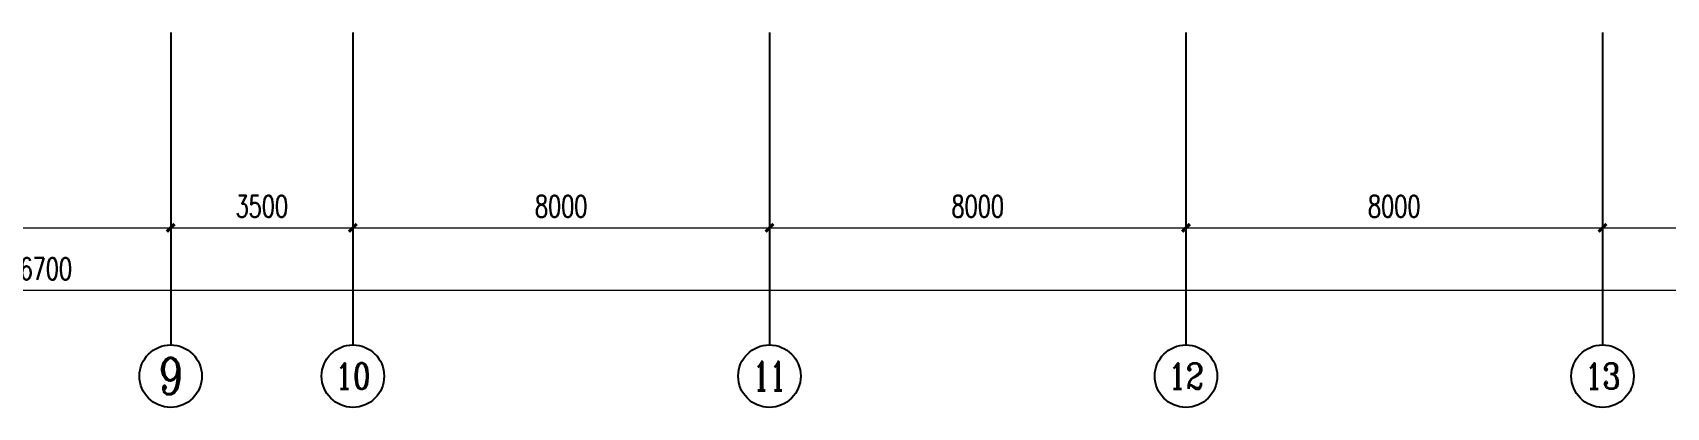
# Model space of a CAD drawing. Extents: x 0 to 302064749, y -59725395 to 1524223.
# Drawn here: x 1557407 to 1588782, y -596803 to -589603 of the extents above; entities that cross this region are included whole.
import ezdxf
from ezdxf.enums import TextEntityAlignment as Align

# ---------------------------------------------------------------- set-up
doc = ezdxf.new("R2010")
doc.units = 0
doc.header["$LTSCALE"] = 1000
doc.linetypes.add('DOTE', pattern=[2.42, 2, -0.2, 0.02, -0.2])
doc.layers.add('AXIS', color=3, linetype='Continuous')
doc.layers.add('AXIS_TEXT', color=7, linetype='Continuous')
doc.layers.add('DOTE', color=1, linetype='DOTE', lineweight=9, plot=False)
doc.layers.get('DOTE').off()
doc.styles.add('_TCH_AXIS', font='COMPLEX', dxfattribs={"bigfont": 'GBCBIG'})
doc.styles.add('A_DIM_T3', font='simplex.shx', dxfattribs={"width": 0.7, "bigfont": 'gbcbig.shx'})
doc.styles.add('COMPLEX', font='COMPLEX')
doc.dimstyles.new('_TCH_ARCH&&150', dxfattribs={"dimtxt": 420, "dimasz": 150, "dimexe": 375, "dimexo": 450, "dimgap": 202.5, "dimtad": 1, "dimdec": 0, "dimzin": 0, "dimdsep": 46, "dimtxsty": 'A_DIM_T3', "dimblk": 'ARCHTICK', "dimcen": 0.09, "dimclrt": 7, "dimazin": 2, "dimtfac": 1, "dimtdec": 0, "dimtix": 1, "dimtmove": 2, "dimatfit": 3, "dimfxl": 150, "dimtolj": 1, "dimtzin": 0, "dimarcsym": 0})

# ---------------------------------------------------------------- blocks, each defined once
blk = doc.blocks.new('_ArchTick')
at = {"color": 0, "linetype": 'ByBlock', "const_width": 0.4}
blk.add_lwpolyline([(-0.5, -0.5), (0.5, 0.5)], dxfattribs=at)
blk = doc.blocks.new('*D139')
at = {"layer": 'AXIS', "color": 0, "lineweight": -2, "transparency": 16777216}
for p, q in [((0, -4050), (0, -8925)), ((106700, -4050), (106700, -8925)), ((0, -8550), (106700, -8550))]:
    blk.add_line(p, q, dxfattribs=at)
at = {"layer": 'Defpoints', "color": 0, "transparency": 16777216}
for p in [(0, -3600), (106700, -3600), (106700, -8550)]:
    blk.add_point(p, dxfattribs=at)
at = {"layer": 'AXIS', "color": 0, "lineweight": -2, "transparency": 16777216, "xscale": 150, "yscale": 150, "zscale": 150, "rotation": 180}
blk.add_blockref('_ArchTick', (0, -8550), dxfattribs=at)
at = {"layer": 'AXIS', "color": 0, "lineweight": -2, "transparency": 16777216, "xscale": 150, "yscale": 150, "zscale": 150}
blk.add_blockref('_ArchTick', (106700, -8550), dxfattribs=at)
at = {"layer": 'AXIS', "color": 7, "transparency": 16777216, "insert": (53350, -8137.5), "char_height": 420, "attachment_point": 5, "style": 'A_DIM_T3'}
blk.add_mtext('\\A1;106700', dxfattribs=at)
blk = doc.blocks.new('*D147')
at = {"layer": 'AXIS', "color": 0, "lineweight": -2, "transparency": 16777216}
for p, q in [((48300, -4050), (48300, -7725)), ((56000, -4050), (56000, -7725)), ((48300, -7350), (56000, -7350))]:
    blk.add_line(p, q, dxfattribs=at)
at = {"layer": 'Defpoints', "color": 0, "transparency": 16777216}
for p in [(48300, -3600), (56000, -3600), (56000, -7350)]:
    blk.add_point(p, dxfattribs=at)
at = {"layer": 'AXIS', "color": 0, "lineweight": -2, "transparency": 16777216, "xscale": 150, "yscale": 150, "zscale": 150, "rotation": 180}
blk.add_blockref('_ArchTick', (48300, -7350), dxfattribs=at)
at = {"layer": 'AXIS', "color": 0, "lineweight": -2, "transparency": 16777216, "xscale": 150, "yscale": 150, "zscale": 150}
blk.add_blockref('_ArchTick', (56000, -7350), dxfattribs=at)
at = {"layer": 'AXIS', "color": 7, "transparency": 16777216, "insert": (52150, -6937.5), "char_height": 420, "attachment_point": 5, "style": 'A_DIM_T3'}
blk.add_mtext('\\A1;7700', dxfattribs=at)
blk = doc.blocks.new('*D148')
at = {"layer": 'AXIS', "color": 0, "lineweight": -2, "transparency": 16777216}
for p, q in [((56000, -4050), (56000, -7725)), ((59500, -4050), (59500, -7725)), ((56000, -7350), (59500, -7350))]:
    blk.add_line(p, q, dxfattribs=at)
at = {"layer": 'Defpoints', "color": 0, "transparency": 16777216}
for p in [(56000, -3600), (59500, -3600), (59500, -7350)]:
    blk.add_point(p, dxfattribs=at)
at = {"layer": 'AXIS', "color": 0, "lineweight": -2, "transparency": 16777216, "xscale": 150, "yscale": 150, "zscale": 150, "rotation": 180}
blk.add_blockref('_ArchTick', (56000, -7350), dxfattribs=at)
at = {"layer": 'AXIS', "color": 0, "lineweight": -2, "transparency": 16777216, "xscale": 150, "yscale": 150, "zscale": 150}
blk.add_blockref('_ArchTick', (59500, -7350), dxfattribs=at)
at = {"layer": 'AXIS', "color": 7, "transparency": 16777216, "insert": (57750, -6937.5), "char_height": 420, "attachment_point": 5, "style": 'A_DIM_T3'}
blk.add_mtext('\\A1;3500', dxfattribs=at)
blk = doc.blocks.new('*D149')
at = {"layer": 'AXIS', "color": 0, "lineweight": -2, "transparency": 16777216}
for p, q in [((59500, -4050), (59500, -7725)), ((67500, -4050), (67500, -7725)), ((59500, -7350), (67500, -7350))]:
    blk.add_line(p, q, dxfattribs=at)
at = {"layer": 'Defpoints', "color": 0, "transparency": 16777216}
for p in [(59500, -3600), (67500, -3600), (67500, -7350)]:
    blk.add_point(p, dxfattribs=at)
at = {"layer": 'AXIS', "color": 0, "lineweight": -2, "transparency": 16777216, "xscale": 150, "yscale": 150, "zscale": 150, "rotation": 180}
blk.add_blockref('_ArchTick', (59500, -7350), dxfattribs=at)
at = {"layer": 'AXIS', "color": 0, "lineweight": -2, "transparency": 16777216, "xscale": 150, "yscale": 150, "zscale": 150}
blk.add_blockref('_ArchTick', (67500, -7350), dxfattribs=at)
at = {"layer": 'AXIS', "color": 7, "transparency": 16777216, "insert": (63500, -6937.5), "char_height": 420, "attachment_point": 5, "style": 'A_DIM_T3'}
blk.add_mtext('\\A1;8000', dxfattribs=at)
blk = doc.blocks.new('*D150')
at = {"layer": 'AXIS', "color": 0, "lineweight": -2, "transparency": 16777216}
for p, q in [((67500, -4050), (67500, -7725)), ((75500, -4050), (75500, -7725)), ((67500, -7350), (75500, -7350))]:
    blk.add_line(p, q, dxfattribs=at)
at = {"layer": 'Defpoints', "color": 0, "transparency": 16777216}
for p in [(67500, -3600), (75500, -3600), (75500, -7350)]:
    blk.add_point(p, dxfattribs=at)
at = {"layer": 'AXIS', "color": 0, "lineweight": -2, "transparency": 16777216, "xscale": 150, "yscale": 150, "zscale": 150, "rotation": 180}
blk.add_blockref('_ArchTick', (67500, -7350), dxfattribs=at)
at = {"layer": 'AXIS', "color": 0, "lineweight": -2, "transparency": 16777216, "xscale": 150, "yscale": 150, "zscale": 150}
blk.add_blockref('_ArchTick', (75500, -7350), dxfattribs=at)
at = {"layer": 'AXIS', "color": 7, "transparency": 16777216, "insert": (71500, -6937.5), "char_height": 420, "attachment_point": 5, "style": 'A_DIM_T3'}
blk.add_mtext('\\A1;8000', dxfattribs=at)
blk = doc.blocks.new('*D151')
at = {"layer": 'AXIS', "color": 0, "lineweight": -2, "transparency": 16777216}
for p, q in [((75500, -4050), (75500, -7725)), ((83500, -4050), (83500, -7725)), ((75500, -7350), (83500, -7350))]:
    blk.add_line(p, q, dxfattribs=at)
at = {"layer": 'Defpoints', "color": 0, "transparency": 16777216}
for p in [(75500, -3600), (83500, -3600), (83500, -7350)]:
    blk.add_point(p, dxfattribs=at)
at = {"layer": 'AXIS', "color": 0, "lineweight": -2, "transparency": 16777216, "xscale": 150, "yscale": 150, "zscale": 150, "rotation": 180}
blk.add_blockref('_ArchTick', (75500, -7350), dxfattribs=at)
at = {"layer": 'AXIS', "color": 0, "lineweight": -2, "transparency": 16777216, "xscale": 150, "yscale": 150, "zscale": 150}
blk.add_blockref('_ArchTick', (83500, -7350), dxfattribs=at)
at = {"layer": 'AXIS', "color": 7, "transparency": 16777216, "insert": (79500, -6937.5), "char_height": 420, "attachment_point": 5, "style": 'A_DIM_T3'}
blk.add_mtext('\\A1;8000', dxfattribs=at)
blk = doc.blocks.new('*D152')
at = {"layer": 'AXIS', "color": 0, "lineweight": -2, "transparency": 16777216}
for p, q in [((83500, -4050), (83500, -7725)), ((91500, -4050), (91500, -7725)), ((83500, -7350), (91500, -7350))]:
    blk.add_line(p, q, dxfattribs=at)
at = {"layer": 'Defpoints', "color": 0, "transparency": 16777216}
for p in [(83500, -3600), (91500, -3600), (91500, -7350)]:
    blk.add_point(p, dxfattribs=at)
at = {"layer": 'AXIS', "color": 0, "lineweight": -2, "transparency": 16777216, "xscale": 150, "yscale": 150, "zscale": 150, "rotation": 180}
blk.add_blockref('_ArchTick', (83500, -7350), dxfattribs=at)
at = {"layer": 'AXIS', "color": 0, "lineweight": -2, "transparency": 16777216, "xscale": 150, "yscale": 150, "zscale": 150}
blk.add_blockref('_ArchTick', (91500, -7350), dxfattribs=at)
at = {"layer": 'AXIS', "color": 7, "transparency": 16777216, "insert": (87500, -6937.5), "char_height": 420, "attachment_point": 5, "style": 'A_DIM_T3'}
blk.add_mtext('\\A1;8000', dxfattribs=at)
blk = doc.blocks.new('*D194')
at = {"layer": 'AXIS', "color": 0, "lineweight": -2, "transparency": 16777216}
for p, q in [((0, -4050), (0, -8925)), ((106700, -4050), (106700, -8925)), ((0, -8550), (106700, -8550))]:
    blk.add_line(p, q, dxfattribs=at)
at = {"layer": 'Defpoints', "color": 0, "transparency": 16777216}
for p in [(0, -3600), (106700, -3600), (106700, -8550)]:
    blk.add_point(p, dxfattribs=at)
at = {"layer": 'AXIS', "color": 0, "lineweight": -2, "transparency": 16777216, "xscale": 150, "yscale": 150, "zscale": 150, "rotation": 180}
blk.add_blockref('_ArchTick', (0, -8550), dxfattribs=at)
at = {"layer": 'AXIS', "color": 0, "lineweight": -2, "transparency": 16777216, "xscale": 150, "yscale": 150, "zscale": 150}
blk.add_blockref('_ArchTick', (106700, -8550), dxfattribs=at)
at = {"layer": 'AXIS', "color": 7, "transparency": 16777216, "insert": (53350, -8137.5), "char_height": 420, "attachment_point": 5, "style": 'A_DIM_T3'}
blk.add_mtext('\\A1;106700', dxfattribs=at)
blk = doc.blocks.new('*D202')
at = {"layer": 'AXIS', "color": 0, "lineweight": -2, "transparency": 16777216}
for p, q in [((48300, -4050), (48300, -7725)), ((56000, -4050), (56000, -7725)), ((48300, -7350), (56000, -7350))]:
    blk.add_line(p, q, dxfattribs=at)
at = {"layer": 'Defpoints', "color": 0, "transparency": 16777216}
for p in [(48300, -3600), (56000, -3600), (56000, -7350)]:
    blk.add_point(p, dxfattribs=at)
at = {"layer": 'AXIS', "color": 0, "lineweight": -2, "transparency": 16777216, "xscale": 150, "yscale": 150, "zscale": 150, "rotation": 180}
blk.add_blockref('_ArchTick', (48300, -7350), dxfattribs=at)
at = {"layer": 'AXIS', "color": 0, "lineweight": -2, "transparency": 16777216, "xscale": 150, "yscale": 150, "zscale": 150}
blk.add_blockref('_ArchTick', (56000, -7350), dxfattribs=at)
at = {"layer": 'AXIS', "color": 7, "transparency": 16777216, "insert": (52150, -6937.5), "char_height": 420, "attachment_point": 5, "style": 'A_DIM_T3'}
blk.add_mtext('\\A1;7700', dxfattribs=at)
blk = doc.blocks.new('*D203')
at = {"layer": 'AXIS', "color": 0, "lineweight": -2, "transparency": 16777216}
for p, q in [((56000, -4050), (56000, -7725)), ((59500, -4050), (59500, -7725)), ((56000, -7350), (59500, -7350))]:
    blk.add_line(p, q, dxfattribs=at)
at = {"layer": 'Defpoints', "color": 0, "transparency": 16777216}
for p in [(56000, -3600), (59500, -3600), (59500, -7350)]:
    blk.add_point(p, dxfattribs=at)
at = {"layer": 'AXIS', "color": 0, "lineweight": -2, "transparency": 16777216, "xscale": 150, "yscale": 150, "zscale": 150, "rotation": 180}
blk.add_blockref('_ArchTick', (56000, -7350), dxfattribs=at)
at = {"layer": 'AXIS', "color": 0, "lineweight": -2, "transparency": 16777216, "xscale": 150, "yscale": 150, "zscale": 150}
blk.add_blockref('_ArchTick', (59500, -7350), dxfattribs=at)
at = {"layer": 'AXIS', "color": 7, "transparency": 16777216, "insert": (57750, -6937.5), "char_height": 420, "attachment_point": 5, "style": 'A_DIM_T3'}
blk.add_mtext('\\A1;3500', dxfattribs=at)
blk = doc.blocks.new('*D204')
at = {"layer": 'AXIS', "color": 0, "lineweight": -2, "transparency": 16777216}
for p, q in [((59500, -4050), (59500, -7725)), ((67500, -4050), (67500, -7725)), ((59500, -7350), (67500, -7350))]:
    blk.add_line(p, q, dxfattribs=at)
at = {"layer": 'Defpoints', "color": 0, "transparency": 16777216}
for p in [(59500, -3600), (67500, -3600), (67500, -7350)]:
    blk.add_point(p, dxfattribs=at)
at = {"layer": 'AXIS', "color": 0, "lineweight": -2, "transparency": 16777216, "xscale": 150, "yscale": 150, "zscale": 150, "rotation": 180}
blk.add_blockref('_ArchTick', (59500, -7350), dxfattribs=at)
at = {"layer": 'AXIS', "color": 0, "lineweight": -2, "transparency": 16777216, "xscale": 150, "yscale": 150, "zscale": 150}
blk.add_blockref('_ArchTick', (67500, -7350), dxfattribs=at)
at = {"layer": 'AXIS', "color": 7, "transparency": 16777216, "insert": (63500, -6937.5), "char_height": 420, "attachment_point": 5, "style": 'A_DIM_T3'}
blk.add_mtext('\\A1;8000', dxfattribs=at)
blk = doc.blocks.new('*D205')
at = {"layer": 'AXIS', "color": 0, "lineweight": -2, "transparency": 16777216}
for p, q in [((67500, -4050), (67500, -7725)), ((75500, -4050), (75500, -7725)), ((67500, -7350), (75500, -7350))]:
    blk.add_line(p, q, dxfattribs=at)
at = {"layer": 'Defpoints', "color": 0, "transparency": 16777216}
for p in [(67500, -3600), (75500, -3600), (75500, -7350)]:
    blk.add_point(p, dxfattribs=at)
at = {"layer": 'AXIS', "color": 0, "lineweight": -2, "transparency": 16777216, "xscale": 150, "yscale": 150, "zscale": 150, "rotation": 180}
blk.add_blockref('_ArchTick', (67500, -7350), dxfattribs=at)
at = {"layer": 'AXIS', "color": 0, "lineweight": -2, "transparency": 16777216, "xscale": 150, "yscale": 150, "zscale": 150}
blk.add_blockref('_ArchTick', (75500, -7350), dxfattribs=at)
at = {"layer": 'AXIS', "color": 7, "transparency": 16777216, "insert": (71500, -6937.5), "char_height": 420, "attachment_point": 5, "style": 'A_DIM_T3'}
blk.add_mtext('\\A1;8000', dxfattribs=at)
blk = doc.blocks.new('*D206')
at = {"layer": 'AXIS', "color": 0, "lineweight": -2, "transparency": 16777216}
for p, q in [((75500, -4050), (75500, -7725)), ((83500, -4050), (83500, -7725)), ((75500, -7350), (83500, -7350))]:
    blk.add_line(p, q, dxfattribs=at)
at = {"layer": 'Defpoints', "color": 0, "transparency": 16777216}
for p in [(75500, -3600), (83500, -3600), (83500, -7350)]:
    blk.add_point(p, dxfattribs=at)
at = {"layer": 'AXIS', "color": 0, "lineweight": -2, "transparency": 16777216, "xscale": 150, "yscale": 150, "zscale": 150, "rotation": 180}
blk.add_blockref('_ArchTick', (75500, -7350), dxfattribs=at)
at = {"layer": 'AXIS', "color": 0, "lineweight": -2, "transparency": 16777216, "xscale": 150, "yscale": 150, "zscale": 150}
blk.add_blockref('_ArchTick', (83500, -7350), dxfattribs=at)
at = {"layer": 'AXIS', "color": 7, "transparency": 16777216, "insert": (79500, -6937.5), "char_height": 420, "attachment_point": 5, "style": 'A_DIM_T3'}
blk.add_mtext('\\A1;8000', dxfattribs=at)
blk = doc.blocks.new('*D207')
at = {"layer": 'AXIS', "color": 0, "lineweight": -2, "transparency": 16777216}
for p, q in [((83500, -4050), (83500, -7725)), ((91500, -4050), (91500, -7725)), ((83500, -7350), (91500, -7350))]:
    blk.add_line(p, q, dxfattribs=at)
at = {"layer": 'Defpoints', "color": 0, "transparency": 16777216}
for p in [(83500, -3600), (91500, -3600), (91500, -7350)]:
    blk.add_point(p, dxfattribs=at)
at = {"layer": 'AXIS', "color": 0, "lineweight": -2, "transparency": 16777216, "xscale": 150, "yscale": 150, "zscale": 150, "rotation": 180}
blk.add_blockref('_ArchTick', (83500, -7350), dxfattribs=at)
at = {"layer": 'AXIS', "color": 0, "lineweight": -2, "transparency": 16777216, "xscale": 150, "yscale": 150, "zscale": 150}
blk.add_blockref('_ArchTick', (91500, -7350), dxfattribs=at)
at = {"layer": 'AXIS', "color": 7, "transparency": 16777216, "insert": (87500, -6937.5), "char_height": 420, "attachment_point": 5, "style": 'A_DIM_T3'}
blk.add_mtext('\\A1;8000', dxfattribs=at)
blk = doc.blocks.new('*D249')
at = {"layer": 'AXIS', "color": 0, "lineweight": -2, "transparency": 16777216}
for p, q in [((0, -4050), (0, -8925)), ((106700, -4050), (106700, -8925)), ((0, -8550), (106700, -8550))]:
    blk.add_line(p, q, dxfattribs=at)
at = {"layer": 'Defpoints', "color": 0, "transparency": 16777216}
for p in [(0, -3600), (106700, -3600), (106700, -8550)]:
    blk.add_point(p, dxfattribs=at)
at = {"layer": 'AXIS', "color": 0, "lineweight": -2, "transparency": 16777216, "xscale": 150, "yscale": 150, "zscale": 150, "rotation": 180}
blk.add_blockref('_ArchTick', (0, -8550), dxfattribs=at)
at = {"layer": 'AXIS', "color": 0, "lineweight": -2, "transparency": 16777216, "xscale": 150, "yscale": 150, "zscale": 150}
blk.add_blockref('_ArchTick', (106700, -8550), dxfattribs=at)
at = {"layer": 'AXIS', "color": 7, "transparency": 16777216, "insert": (53350, -8137.5), "char_height": 420, "attachment_point": 5, "style": 'A_DIM_T3'}
blk.add_mtext('\\A1;106700', dxfattribs=at)
blk = doc.blocks.new('*D257')
at = {"layer": 'AXIS', "color": 0, "lineweight": -2, "transparency": 16777216}
for p, q in [((48300, -4050), (48300, -7725)), ((56000, -4050), (56000, -7725)), ((48300, -7350), (56000, -7350))]:
    blk.add_line(p, q, dxfattribs=at)
at = {"layer": 'Defpoints', "color": 0, "transparency": 16777216}
for p in [(48300, -3600), (56000, -3600), (56000, -7350)]:
    blk.add_point(p, dxfattribs=at)
at = {"layer": 'AXIS', "color": 0, "lineweight": -2, "transparency": 16777216, "xscale": 150, "yscale": 150, "zscale": 150, "rotation": 180}
blk.add_blockref('_ArchTick', (48300, -7350), dxfattribs=at)
at = {"layer": 'AXIS', "color": 0, "lineweight": -2, "transparency": 16777216, "xscale": 150, "yscale": 150, "zscale": 150}
blk.add_blockref('_ArchTick', (56000, -7350), dxfattribs=at)
at = {"layer": 'AXIS', "color": 7, "transparency": 16777216, "insert": (52150, -6937.5), "char_height": 420, "attachment_point": 5, "style": 'A_DIM_T3'}
blk.add_mtext('\\A1;7700', dxfattribs=at)
blk = doc.blocks.new('*D258')
at = {"layer": 'AXIS', "color": 0, "lineweight": -2, "transparency": 16777216}
for p, q in [((56000, -4050), (56000, -7725)), ((59500, -4050), (59500, -7725)), ((56000, -7350), (59500, -7350))]:
    blk.add_line(p, q, dxfattribs=at)
at = {"layer": 'Defpoints', "color": 0, "transparency": 16777216}
for p in [(56000, -3600), (59500, -3600), (59500, -7350)]:
    blk.add_point(p, dxfattribs=at)
at = {"layer": 'AXIS', "color": 0, "lineweight": -2, "transparency": 16777216, "xscale": 150, "yscale": 150, "zscale": 150, "rotation": 180}
blk.add_blockref('_ArchTick', (56000, -7350), dxfattribs=at)
at = {"layer": 'AXIS', "color": 0, "lineweight": -2, "transparency": 16777216, "xscale": 150, "yscale": 150, "zscale": 150}
blk.add_blockref('_ArchTick', (59500, -7350), dxfattribs=at)
at = {"layer": 'AXIS', "color": 7, "transparency": 16777216, "insert": (57750, -6937.5), "char_height": 420, "attachment_point": 5, "style": 'A_DIM_T3'}
blk.add_mtext('\\A1;3500', dxfattribs=at)
blk = doc.blocks.new('*D259')
at = {"layer": 'AXIS', "color": 0, "lineweight": -2, "transparency": 16777216}
for p, q in [((59500, -4050), (59500, -7725)), ((67500, -4050), (67500, -7725)), ((59500, -7350), (67500, -7350))]:
    blk.add_line(p, q, dxfattribs=at)
at = {"layer": 'Defpoints', "color": 0, "transparency": 16777216}
for p in [(59500, -3600), (67500, -3600), (67500, -7350)]:
    blk.add_point(p, dxfattribs=at)
at = {"layer": 'AXIS', "color": 0, "lineweight": -2, "transparency": 16777216, "xscale": 150, "yscale": 150, "zscale": 150, "rotation": 180}
blk.add_blockref('_ArchTick', (59500, -7350), dxfattribs=at)
at = {"layer": 'AXIS', "color": 0, "lineweight": -2, "transparency": 16777216, "xscale": 150, "yscale": 150, "zscale": 150}
blk.add_blockref('_ArchTick', (67500, -7350), dxfattribs=at)
at = {"layer": 'AXIS', "color": 7, "transparency": 16777216, "insert": (63500, -6937.5), "char_height": 420, "attachment_point": 5, "style": 'A_DIM_T3'}
blk.add_mtext('\\A1;8000', dxfattribs=at)
blk = doc.blocks.new('*D260')
at = {"layer": 'AXIS', "color": 0, "lineweight": -2, "transparency": 16777216}
for p, q in [((67500, -4050), (67500, -7725)), ((75500, -4050), (75500, -7725)), ((67500, -7350), (75500, -7350))]:
    blk.add_line(p, q, dxfattribs=at)
at = {"layer": 'Defpoints', "color": 0, "transparency": 16777216}
for p in [(67500, -3600), (75500, -3600), (75500, -7350)]:
    blk.add_point(p, dxfattribs=at)
at = {"layer": 'AXIS', "color": 0, "lineweight": -2, "transparency": 16777216, "xscale": 150, "yscale": 150, "zscale": 150, "rotation": 180}
blk.add_blockref('_ArchTick', (67500, -7350), dxfattribs=at)
at = {"layer": 'AXIS', "color": 0, "lineweight": -2, "transparency": 16777216, "xscale": 150, "yscale": 150, "zscale": 150}
blk.add_blockref('_ArchTick', (75500, -7350), dxfattribs=at)
at = {"layer": 'AXIS', "color": 7, "transparency": 16777216, "insert": (71500, -6937.5), "char_height": 420, "attachment_point": 5, "style": 'A_DIM_T3'}
blk.add_mtext('\\A1;8000', dxfattribs=at)
blk = doc.blocks.new('*D261')
at = {"layer": 'AXIS', "color": 0, "lineweight": -2, "transparency": 16777216}
for p, q in [((75500, -4050), (75500, -7725)), ((83500, -4050), (83500, -7725)), ((75500, -7350), (83500, -7350))]:
    blk.add_line(p, q, dxfattribs=at)
at = {"layer": 'Defpoints', "color": 0, "transparency": 16777216}
for p in [(75500, -3600), (83500, -3600), (83500, -7350)]:
    blk.add_point(p, dxfattribs=at)
at = {"layer": 'AXIS', "color": 0, "lineweight": -2, "transparency": 16777216, "xscale": 150, "yscale": 150, "zscale": 150, "rotation": 180}
blk.add_blockref('_ArchTick', (75500, -7350), dxfattribs=at)
at = {"layer": 'AXIS', "color": 0, "lineweight": -2, "transparency": 16777216, "xscale": 150, "yscale": 150, "zscale": 150}
blk.add_blockref('_ArchTick', (83500, -7350), dxfattribs=at)
at = {"layer": 'AXIS', "color": 7, "transparency": 16777216, "insert": (79500, -6937.5), "char_height": 420, "attachment_point": 5, "style": 'A_DIM_T3'}
blk.add_mtext('\\A1;8000', dxfattribs=at)
blk = doc.blocks.new('*D262')
at = {"layer": 'AXIS', "color": 0, "lineweight": -2, "transparency": 16777216}
for p, q in [((83500, -4050), (83500, -7725)), ((91500, -4050), (91500, -7725)), ((83500, -7350), (91500, -7350))]:
    blk.add_line(p, q, dxfattribs=at)
at = {"layer": 'Defpoints', "color": 0, "transparency": 16777216}
for p in [(83500, -3600), (91500, -3600), (91500, -7350)]:
    blk.add_point(p, dxfattribs=at)
at = {"layer": 'AXIS', "color": 0, "lineweight": -2, "transparency": 16777216, "xscale": 150, "yscale": 150, "zscale": 150, "rotation": 180}
blk.add_blockref('_ArchTick', (83500, -7350), dxfattribs=at)
at = {"layer": 'AXIS', "color": 0, "lineweight": -2, "transparency": 16777216, "xscale": 150, "yscale": 150, "zscale": 150}
blk.add_blockref('_ArchTick', (91500, -7350), dxfattribs=at)
at = {"layer": 'AXIS', "color": 7, "transparency": 16777216, "insert": (87500, -6937.5), "char_height": 420, "attachment_point": 5, "style": 'A_DIM_T3'}
blk.add_mtext('\\A1;8000', dxfattribs=at)
blk = doc.blocks.new('*D304')
at = {"layer": 'AXIS', "color": 0, "lineweight": -2, "transparency": 16777216}
for p, q in [((0, -4050), (0, -8925)), ((106700, -4050), (106700, -8925)), ((0, -8550), (106700, -8550))]:
    blk.add_line(p, q, dxfattribs=at)
at = {"layer": 'Defpoints', "color": 0, "transparency": 16777216}
for p in [(0, -3600), (106700, -3600), (106700, -8550)]:
    blk.add_point(p, dxfattribs=at)
at = {"layer": 'AXIS', "color": 0, "lineweight": -2, "transparency": 16777216, "xscale": 150, "yscale": 150, "zscale": 150, "rotation": 180}
blk.add_blockref('_ArchTick', (0, -8550), dxfattribs=at)
at = {"layer": 'AXIS', "color": 0, "lineweight": -2, "transparency": 16777216, "xscale": 150, "yscale": 150, "zscale": 150}
blk.add_blockref('_ArchTick', (106700, -8550), dxfattribs=at)
at = {"layer": 'AXIS', "color": 7, "transparency": 16777216, "insert": (53350, -8137.5), "char_height": 420, "attachment_point": 5, "style": 'A_DIM_T3'}
blk.add_mtext('\\A1;106700', dxfattribs=at)
blk = doc.blocks.new('*D312')
at = {"layer": 'AXIS', "color": 0, "lineweight": -2, "transparency": 16777216}
for p, q in [((48300, -4050), (48300, -7725)), ((56000, -4050), (56000, -7725)), ((48300, -7350), (56000, -7350))]:
    blk.add_line(p, q, dxfattribs=at)
at = {"layer": 'Defpoints', "color": 0, "transparency": 16777216}
for p in [(48300, -3600), (56000, -3600), (56000, -7350)]:
    blk.add_point(p, dxfattribs=at)
at = {"layer": 'AXIS', "color": 0, "lineweight": -2, "transparency": 16777216, "xscale": 150, "yscale": 150, "zscale": 150, "rotation": 180}
blk.add_blockref('_ArchTick', (48300, -7350), dxfattribs=at)
at = {"layer": 'AXIS', "color": 0, "lineweight": -2, "transparency": 16777216, "xscale": 150, "yscale": 150, "zscale": 150}
blk.add_blockref('_ArchTick', (56000, -7350), dxfattribs=at)
at = {"layer": 'AXIS', "color": 7, "transparency": 16777216, "insert": (52150, -6937.5), "char_height": 420, "attachment_point": 5, "style": 'A_DIM_T3'}
blk.add_mtext('\\A1;7700', dxfattribs=at)
blk = doc.blocks.new('*D313')
at = {"layer": 'AXIS', "color": 0, "lineweight": -2, "transparency": 16777216}
for p, q in [((56000, -4050), (56000, -7725)), ((59500, -4050), (59500, -7725)), ((56000, -7350), (59500, -7350))]:
    blk.add_line(p, q, dxfattribs=at)
at = {"layer": 'Defpoints', "color": 0, "transparency": 16777216}
for p in [(56000, -3600), (59500, -3600), (59500, -7350)]:
    blk.add_point(p, dxfattribs=at)
at = {"layer": 'AXIS', "color": 0, "lineweight": -2, "transparency": 16777216, "xscale": 150, "yscale": 150, "zscale": 150, "rotation": 180}
blk.add_blockref('_ArchTick', (56000, -7350), dxfattribs=at)
at = {"layer": 'AXIS', "color": 0, "lineweight": -2, "transparency": 16777216, "xscale": 150, "yscale": 150, "zscale": 150}
blk.add_blockref('_ArchTick', (59500, -7350), dxfattribs=at)
at = {"layer": 'AXIS', "color": 7, "transparency": 16777216, "insert": (57750, -6937.5), "char_height": 420, "attachment_point": 5, "style": 'A_DIM_T3'}
blk.add_mtext('\\A1;3500', dxfattribs=at)
blk = doc.blocks.new('*D314')
at = {"layer": 'AXIS', "color": 0, "lineweight": -2, "transparency": 16777216}
for p, q in [((59500, -4050), (59500, -7725)), ((67500, -4050), (67500, -7725)), ((59500, -7350), (67500, -7350))]:
    blk.add_line(p, q, dxfattribs=at)
at = {"layer": 'Defpoints', "color": 0, "transparency": 16777216}
for p in [(59500, -3600), (67500, -3600), (67500, -7350)]:
    blk.add_point(p, dxfattribs=at)
at = {"layer": 'AXIS', "color": 0, "lineweight": -2, "transparency": 16777216, "xscale": 150, "yscale": 150, "zscale": 150, "rotation": 180}
blk.add_blockref('_ArchTick', (59500, -7350), dxfattribs=at)
at = {"layer": 'AXIS', "color": 0, "lineweight": -2, "transparency": 16777216, "xscale": 150, "yscale": 150, "zscale": 150}
blk.add_blockref('_ArchTick', (67500, -7350), dxfattribs=at)
at = {"layer": 'AXIS', "color": 7, "transparency": 16777216, "insert": (63500, -6937.5), "char_height": 420, "attachment_point": 5, "style": 'A_DIM_T3'}
blk.add_mtext('\\A1;8000', dxfattribs=at)
blk = doc.blocks.new('*D315')
at = {"layer": 'AXIS', "color": 0, "lineweight": -2, "transparency": 16777216}
for p, q in [((67500, -4050), (67500, -7725)), ((75500, -4050), (75500, -7725)), ((67500, -7350), (75500, -7350))]:
    blk.add_line(p, q, dxfattribs=at)
at = {"layer": 'Defpoints', "color": 0, "transparency": 16777216}
for p in [(67500, -3600), (75500, -3600), (75500, -7350)]:
    blk.add_point(p, dxfattribs=at)
at = {"layer": 'AXIS', "color": 0, "lineweight": -2, "transparency": 16777216, "xscale": 150, "yscale": 150, "zscale": 150, "rotation": 180}
blk.add_blockref('_ArchTick', (67500, -7350), dxfattribs=at)
at = {"layer": 'AXIS', "color": 0, "lineweight": -2, "transparency": 16777216, "xscale": 150, "yscale": 150, "zscale": 150}
blk.add_blockref('_ArchTick', (75500, -7350), dxfattribs=at)
at = {"layer": 'AXIS', "color": 7, "transparency": 16777216, "insert": (71500, -6937.5), "char_height": 420, "attachment_point": 5, "style": 'A_DIM_T3'}
blk.add_mtext('\\A1;8000', dxfattribs=at)
blk = doc.blocks.new('*D316')
at = {"layer": 'AXIS', "color": 0, "lineweight": -2, "transparency": 16777216}
for p, q in [((75500, -4050), (75500, -7725)), ((83500, -4050), (83500, -7725)), ((75500, -7350), (83500, -7350))]:
    blk.add_line(p, q, dxfattribs=at)
at = {"layer": 'Defpoints', "color": 0, "transparency": 16777216}
for p in [(75500, -3600), (83500, -3600), (83500, -7350)]:
    blk.add_point(p, dxfattribs=at)
at = {"layer": 'AXIS', "color": 0, "lineweight": -2, "transparency": 16777216, "xscale": 150, "yscale": 150, "zscale": 150, "rotation": 180}
blk.add_blockref('_ArchTick', (75500, -7350), dxfattribs=at)
at = {"layer": 'AXIS', "color": 0, "lineweight": -2, "transparency": 16777216, "xscale": 150, "yscale": 150, "zscale": 150}
blk.add_blockref('_ArchTick', (83500, -7350), dxfattribs=at)
at = {"layer": 'AXIS', "color": 7, "transparency": 16777216, "insert": (79500, -6937.5), "char_height": 420, "attachment_point": 5, "style": 'A_DIM_T3'}
blk.add_mtext('\\A1;8000', dxfattribs=at)
blk = doc.blocks.new('*D317')
at = {"layer": 'AXIS', "color": 0, "lineweight": -2, "transparency": 16777216}
for p, q in [((83500, -4050), (83500, -7725)), ((91500, -4050), (91500, -7725)), ((83500, -7350), (91500, -7350))]:
    blk.add_line(p, q, dxfattribs=at)
at = {"layer": 'Defpoints', "color": 0, "transparency": 16777216}
for p in [(83500, -3600), (91500, -3600), (91500, -7350)]:
    blk.add_point(p, dxfattribs=at)
at = {"layer": 'AXIS', "color": 0, "lineweight": -2, "transparency": 16777216, "xscale": 150, "yscale": 150, "zscale": 150, "rotation": 180}
blk.add_blockref('_ArchTick', (83500, -7350), dxfattribs=at)
at = {"layer": 'AXIS', "color": 0, "lineweight": -2, "transparency": 16777216, "xscale": 150, "yscale": 150, "zscale": 150}
blk.add_blockref('_ArchTick', (91500, -7350), dxfattribs=at)
at = {"layer": 'AXIS', "color": 7, "transparency": 16777216, "insert": (87500, -6937.5), "char_height": 420, "attachment_point": 5, "style": 'A_DIM_T3'}
blk.add_mtext('\\A1;8000', dxfattribs=at)
blk = doc.blocks.new('*D359')
at = {"layer": 'AXIS', "color": 0, "lineweight": -2, "transparency": 16777216}
for p, q in [((0, -4050), (0, -8925)), ((106700, -4050), (106700, -8925)), ((0, -8550), (106700, -8550))]:
    blk.add_line(p, q, dxfattribs=at)
at = {"layer": 'Defpoints', "color": 0, "transparency": 16777216}
for p in [(0, -3600), (106700, -3600), (106700, -8550)]:
    blk.add_point(p, dxfattribs=at)
at = {"layer": 'AXIS', "color": 0, "lineweight": -2, "transparency": 16777216, "xscale": 150, "yscale": 150, "zscale": 150, "rotation": 180}
blk.add_blockref('_ArchTick', (0, -8550), dxfattribs=at)
at = {"layer": 'AXIS', "color": 0, "lineweight": -2, "transparency": 16777216, "xscale": 150, "yscale": 150, "zscale": 150}
blk.add_blockref('_ArchTick', (106700, -8550), dxfattribs=at)
at = {"layer": 'AXIS', "color": 7, "transparency": 16777216, "insert": (53350, -8137.5), "char_height": 420, "attachment_point": 5, "style": 'A_DIM_T3'}
blk.add_mtext('\\A1;106700', dxfattribs=at)
blk = doc.blocks.new('*D367')
at = {"layer": 'AXIS', "color": 0, "lineweight": -2, "transparency": 16777216}
for p, q in [((48300, -4050), (48300, -7725)), ((56000, -4050), (56000, -7725)), ((48300, -7350), (56000, -7350))]:
    blk.add_line(p, q, dxfattribs=at)
at = {"layer": 'Defpoints', "color": 0, "transparency": 16777216}
for p in [(48300, -3600), (56000, -3600), (56000, -7350)]:
    blk.add_point(p, dxfattribs=at)
at = {"layer": 'AXIS', "color": 0, "lineweight": -2, "transparency": 16777216, "xscale": 150, "yscale": 150, "zscale": 150, "rotation": 180}
blk.add_blockref('_ArchTick', (48300, -7350), dxfattribs=at)
at = {"layer": 'AXIS', "color": 0, "lineweight": -2, "transparency": 16777216, "xscale": 150, "yscale": 150, "zscale": 150}
blk.add_blockref('_ArchTick', (56000, -7350), dxfattribs=at)
at = {"layer": 'AXIS', "color": 7, "transparency": 16777216, "insert": (52150, -6937.5), "char_height": 420, "attachment_point": 5, "style": 'A_DIM_T3'}
blk.add_mtext('\\A1;7700', dxfattribs=at)
blk = doc.blocks.new('*D368')
at = {"layer": 'AXIS', "color": 0, "lineweight": -2, "transparency": 16777216}
for p, q in [((56000, -4050), (56000, -7725)), ((59500, -4050), (59500, -7725)), ((56000, -7350), (59500, -7350))]:
    blk.add_line(p, q, dxfattribs=at)
at = {"layer": 'Defpoints', "color": 0, "transparency": 16777216}
for p in [(56000, -3600), (59500, -3600), (59500, -7350)]:
    blk.add_point(p, dxfattribs=at)
at = {"layer": 'AXIS', "color": 0, "lineweight": -2, "transparency": 16777216, "xscale": 150, "yscale": 150, "zscale": 150, "rotation": 180}
blk.add_blockref('_ArchTick', (56000, -7350), dxfattribs=at)
at = {"layer": 'AXIS', "color": 0, "lineweight": -2, "transparency": 16777216, "xscale": 150, "yscale": 150, "zscale": 150}
blk.add_blockref('_ArchTick', (59500, -7350), dxfattribs=at)
at = {"layer": 'AXIS', "color": 7, "transparency": 16777216, "insert": (57750, -6937.5), "char_height": 420, "attachment_point": 5, "style": 'A_DIM_T3'}
blk.add_mtext('\\A1;3500', dxfattribs=at)
blk = doc.blocks.new('*D369')
at = {"layer": 'AXIS', "color": 0, "lineweight": -2, "transparency": 16777216}
for p, q in [((59500, -4050), (59500, -7725)), ((67500, -4050), (67500, -7725)), ((59500, -7350), (67500, -7350))]:
    blk.add_line(p, q, dxfattribs=at)
at = {"layer": 'Defpoints', "color": 0, "transparency": 16777216}
for p in [(59500, -3600), (67500, -3600), (67500, -7350)]:
    blk.add_point(p, dxfattribs=at)
at = {"layer": 'AXIS', "color": 0, "lineweight": -2, "transparency": 16777216, "xscale": 150, "yscale": 150, "zscale": 150, "rotation": 180}
blk.add_blockref('_ArchTick', (59500, -7350), dxfattribs=at)
at = {"layer": 'AXIS', "color": 0, "lineweight": -2, "transparency": 16777216, "xscale": 150, "yscale": 150, "zscale": 150}
blk.add_blockref('_ArchTick', (67500, -7350), dxfattribs=at)
at = {"layer": 'AXIS', "color": 7, "transparency": 16777216, "insert": (63500, -6937.5), "char_height": 420, "attachment_point": 5, "style": 'A_DIM_T3'}
blk.add_mtext('\\A1;8000', dxfattribs=at)
blk = doc.blocks.new('*D370')
at = {"layer": 'AXIS', "color": 0, "lineweight": -2, "transparency": 16777216}
for p, q in [((67500, -4050), (67500, -7725)), ((75500, -4050), (75500, -7725)), ((67500, -7350), (75500, -7350))]:
    blk.add_line(p, q, dxfattribs=at)
at = {"layer": 'Defpoints', "color": 0, "transparency": 16777216}
for p in [(67500, -3600), (75500, -3600), (75500, -7350)]:
    blk.add_point(p, dxfattribs=at)
at = {"layer": 'AXIS', "color": 0, "lineweight": -2, "transparency": 16777216, "xscale": 150, "yscale": 150, "zscale": 150, "rotation": 180}
blk.add_blockref('_ArchTick', (67500, -7350), dxfattribs=at)
at = {"layer": 'AXIS', "color": 0, "lineweight": -2, "transparency": 16777216, "xscale": 150, "yscale": 150, "zscale": 150}
blk.add_blockref('_ArchTick', (75500, -7350), dxfattribs=at)
at = {"layer": 'AXIS', "color": 7, "transparency": 16777216, "insert": (71500, -6937.5), "char_height": 420, "attachment_point": 5, "style": 'A_DIM_T3'}
blk.add_mtext('\\A1;8000', dxfattribs=at)
blk = doc.blocks.new('*D371')
at = {"layer": 'AXIS', "color": 0, "lineweight": -2, "transparency": 16777216}
for p, q in [((75500, -4050), (75500, -7725)), ((83500, -4050), (83500, -7725)), ((75500, -7350), (83500, -7350))]:
    blk.add_line(p, q, dxfattribs=at)
at = {"layer": 'Defpoints', "color": 0, "transparency": 16777216}
for p in [(75500, -3600), (83500, -3600), (83500, -7350)]:
    blk.add_point(p, dxfattribs=at)
at = {"layer": 'AXIS', "color": 0, "lineweight": -2, "transparency": 16777216, "xscale": 150, "yscale": 150, "zscale": 150, "rotation": 180}
blk.add_blockref('_ArchTick', (75500, -7350), dxfattribs=at)
at = {"layer": 'AXIS', "color": 0, "lineweight": -2, "transparency": 16777216, "xscale": 150, "yscale": 150, "zscale": 150}
blk.add_blockref('_ArchTick', (83500, -7350), dxfattribs=at)
at = {"layer": 'AXIS', "color": 7, "transparency": 16777216, "insert": (79500, -6937.5), "char_height": 420, "attachment_point": 5, "style": 'A_DIM_T3'}
blk.add_mtext('\\A1;8000', dxfattribs=at)
blk = doc.blocks.new('*D372')
at = {"layer": 'AXIS', "color": 0, "lineweight": -2, "transparency": 16777216}
for p, q in [((83500, -4050), (83500, -7725)), ((91500, -4050), (91500, -7725)), ((83500, -7350), (91500, -7350))]:
    blk.add_line(p, q, dxfattribs=at)
at = {"layer": 'Defpoints', "color": 0, "transparency": 16777216}
for p in [(83500, -3600), (91500, -3600), (91500, -7350)]:
    blk.add_point(p, dxfattribs=at)
at = {"layer": 'AXIS', "color": 0, "lineweight": -2, "transparency": 16777216, "xscale": 150, "yscale": 150, "zscale": 150, "rotation": 180}
blk.add_blockref('_ArchTick', (83500, -7350), dxfattribs=at)
at = {"layer": 'AXIS', "color": 0, "lineweight": -2, "transparency": 16777216, "xscale": 150, "yscale": 150, "zscale": 150}
blk.add_blockref('_ArchTick', (91500, -7350), dxfattribs=at)
at = {"layer": 'AXIS', "color": 7, "transparency": 16777216, "insert": (87500, -6937.5), "char_height": 420, "attachment_point": 5, "style": 'A_DIM_T3'}
blk.add_mtext('\\A1;8000', dxfattribs=at)
blk = doc.blocks.new('_AXISO')
blk.add_circle((0, 0), 0.5)
at = {"layer": 'AXIS_TEXT', "style": 'COMPLEX', "width": 1.041667}
blk.add_attdef('A', text='', height=0.56, dxfattribs=at).set_placement((-0.25, -0.28), (0.25, -0.28), align=Align.FIT)
blk = doc.blocks.new('*D415')
at = {"layer": 'AXIS', "color": 0, "lineweight": -2, "transparency": 16777216}
for p, q in [((0, -4050), (0, -8925)), ((106700, -4050), (106700, -8925)), ((0, -8550), (106700, -8550))]:
    blk.add_line(p, q, dxfattribs=at)
at = {"layer": 'Defpoints', "color": 0, "transparency": 16777216}
for p in [(0, -3600), (106700, -3600), (106700, -8550)]:
    blk.add_point(p, dxfattribs=at)
at = {"layer": 'AXIS', "color": 0, "lineweight": -2, "transparency": 16777216, "xscale": 150, "yscale": 150, "zscale": 150, "rotation": 180}
blk.add_blockref('_ArchTick', (0, -8550), dxfattribs=at)
at = {"layer": 'AXIS', "color": 0, "lineweight": -2, "transparency": 16777216, "xscale": 150, "yscale": 150, "zscale": 150}
blk.add_blockref('_ArchTick', (106700, -8550), dxfattribs=at)
at = {"layer": 'AXIS', "color": 7, "transparency": 16777216, "insert": (53350, -8137.5), "char_height": 420, "attachment_point": 5, "style": 'A_DIM_T3'}
blk.add_mtext('\\A1;106700', dxfattribs=at)
blk = doc.blocks.new('*D423')
at = {"layer": 'AXIS', "color": 0, "lineweight": -2, "transparency": 16777216}
for p, q in [((48300, -4050), (48300, -7725)), ((56000, -4050), (56000, -7725)), ((48300, -7350), (56000, -7350))]:
    blk.add_line(p, q, dxfattribs=at)
at = {"layer": 'Defpoints', "color": 0, "transparency": 16777216}
for p in [(48300, -3600), (56000, -3600), (56000, -7350)]:
    blk.add_point(p, dxfattribs=at)
at = {"layer": 'AXIS', "color": 0, "lineweight": -2, "transparency": 16777216, "xscale": 150, "yscale": 150, "zscale": 150, "rotation": 180}
blk.add_blockref('_ArchTick', (48300, -7350), dxfattribs=at)
at = {"layer": 'AXIS', "color": 0, "lineweight": -2, "transparency": 16777216, "xscale": 150, "yscale": 150, "zscale": 150}
blk.add_blockref('_ArchTick', (56000, -7350), dxfattribs=at)
at = {"layer": 'AXIS', "color": 7, "transparency": 16777216, "insert": (52150, -6937.5), "char_height": 420, "attachment_point": 5, "style": 'A_DIM_T3'}
blk.add_mtext('\\A1;7700', dxfattribs=at)
blk = doc.blocks.new('*D424')
at = {"layer": 'AXIS', "color": 0, "lineweight": -2, "transparency": 16777216}
for p, q in [((56000, -4050), (56000, -7725)), ((59500, -4050), (59500, -7725)), ((56000, -7350), (59500, -7350))]:
    blk.add_line(p, q, dxfattribs=at)
at = {"layer": 'Defpoints', "color": 0, "transparency": 16777216}
for p in [(56000, -3600), (59500, -3600), (59500, -7350)]:
    blk.add_point(p, dxfattribs=at)
at = {"layer": 'AXIS', "color": 0, "lineweight": -2, "transparency": 16777216, "xscale": 150, "yscale": 150, "zscale": 150, "rotation": 180}
blk.add_blockref('_ArchTick', (56000, -7350), dxfattribs=at)
at = {"layer": 'AXIS', "color": 0, "lineweight": -2, "transparency": 16777216, "xscale": 150, "yscale": 150, "zscale": 150}
blk.add_blockref('_ArchTick', (59500, -7350), dxfattribs=at)
at = {"layer": 'AXIS', "color": 7, "transparency": 16777216, "insert": (57750, -6937.5), "char_height": 420, "attachment_point": 5, "style": 'A_DIM_T3'}
blk.add_mtext('\\A1;3500', dxfattribs=at)
blk = doc.blocks.new('*D425')
at = {"layer": 'AXIS', "color": 0, "lineweight": -2, "transparency": 16777216}
for p, q in [((59500, -4050), (59500, -7725)), ((67500, -4050), (67500, -7725)), ((59500, -7350), (67500, -7350))]:
    blk.add_line(p, q, dxfattribs=at)
at = {"layer": 'Defpoints', "color": 0, "transparency": 16777216}
for p in [(59500, -3600), (67500, -3600), (67500, -7350)]:
    blk.add_point(p, dxfattribs=at)
at = {"layer": 'AXIS', "color": 0, "lineweight": -2, "transparency": 16777216, "xscale": 150, "yscale": 150, "zscale": 150, "rotation": 180}
blk.add_blockref('_ArchTick', (59500, -7350), dxfattribs=at)
at = {"layer": 'AXIS', "color": 0, "lineweight": -2, "transparency": 16777216, "xscale": 150, "yscale": 150, "zscale": 150}
blk.add_blockref('_ArchTick', (67500, -7350), dxfattribs=at)
at = {"layer": 'AXIS', "color": 7, "transparency": 16777216, "insert": (63500, -6937.5), "char_height": 420, "attachment_point": 5, "style": 'A_DIM_T3'}
blk.add_mtext('\\A1;8000', dxfattribs=at)
blk = doc.blocks.new('*D426')
at = {"layer": 'AXIS', "color": 0, "lineweight": -2, "transparency": 16777216}
for p, q in [((67500, -4050), (67500, -7725)), ((75500, -4050), (75500, -7725)), ((67500, -7350), (75500, -7350))]:
    blk.add_line(p, q, dxfattribs=at)
at = {"layer": 'Defpoints', "color": 0, "transparency": 16777216}
for p in [(67500, -3600), (75500, -3600), (75500, -7350)]:
    blk.add_point(p, dxfattribs=at)
at = {"layer": 'AXIS', "color": 0, "lineweight": -2, "transparency": 16777216, "xscale": 150, "yscale": 150, "zscale": 150, "rotation": 180}
blk.add_blockref('_ArchTick', (67500, -7350), dxfattribs=at)
at = {"layer": 'AXIS', "color": 0, "lineweight": -2, "transparency": 16777216, "xscale": 150, "yscale": 150, "zscale": 150}
blk.add_blockref('_ArchTick', (75500, -7350), dxfattribs=at)
at = {"layer": 'AXIS', "color": 7, "transparency": 16777216, "insert": (71500, -6937.5), "char_height": 420, "attachment_point": 5, "style": 'A_DIM_T3'}
blk.add_mtext('\\A1;8000', dxfattribs=at)
blk = doc.blocks.new('*D427')
at = {"layer": 'AXIS', "color": 0, "lineweight": -2, "transparency": 16777216}
for p, q in [((75500, -4050), (75500, -7725)), ((83500, -4050), (83500, -7725)), ((75500, -7350), (83500, -7350))]:
    blk.add_line(p, q, dxfattribs=at)
at = {"layer": 'Defpoints', "color": 0, "transparency": 16777216}
for p in [(75500, -3600), (83500, -3600), (83500, -7350)]:
    blk.add_point(p, dxfattribs=at)
at = {"layer": 'AXIS', "color": 0, "lineweight": -2, "transparency": 16777216, "xscale": 150, "yscale": 150, "zscale": 150, "rotation": 180}
blk.add_blockref('_ArchTick', (75500, -7350), dxfattribs=at)
at = {"layer": 'AXIS', "color": 0, "lineweight": -2, "transparency": 16777216, "xscale": 150, "yscale": 150, "zscale": 150}
blk.add_blockref('_ArchTick', (83500, -7350), dxfattribs=at)
at = {"layer": 'AXIS', "color": 7, "transparency": 16777216, "insert": (79500, -6937.5), "char_height": 420, "attachment_point": 5, "style": 'A_DIM_T3'}
blk.add_mtext('\\A1;8000', dxfattribs=at)
blk = doc.blocks.new('*D428')
at = {"layer": 'AXIS', "color": 0, "lineweight": -2, "transparency": 16777216}
for p, q in [((83500, -4050), (83500, -7725)), ((91500, -4050), (91500, -7725)), ((83500, -7350), (91500, -7350))]:
    blk.add_line(p, q, dxfattribs=at)
at = {"layer": 'Defpoints', "color": 0, "transparency": 16777216}
for p in [(83500, -3600), (91500, -3600), (91500, -7350)]:
    blk.add_point(p, dxfattribs=at)
at = {"layer": 'AXIS', "color": 0, "lineweight": -2, "transparency": 16777216, "xscale": 150, "yscale": 150, "zscale": 150, "rotation": 180}
blk.add_blockref('_ArchTick', (83500, -7350), dxfattribs=at)
at = {"layer": 'AXIS', "color": 0, "lineweight": -2, "transparency": 16777216, "xscale": 150, "yscale": 150, "zscale": 150}
blk.add_blockref('_ArchTick', (91500, -7350), dxfattribs=at)
at = {"layer": 'AXIS', "color": 7, "transparency": 16777216, "insert": (87500, -6937.5), "char_height": 420, "attachment_point": 5, "style": 'A_DIM_T3'}
blk.add_mtext('\\A1;8000', dxfattribs=at)
blk = doc.blocks.new('A$Cfdce661d')
at = {"layer": 'AXIS'}
for p, q in [((56000, -3600), (56000, -9600)), ((59500, -3600), (59500, -9600)), ((67500, -3600), (67500, -9600)), ((75500, -3600), (75500, -9600)), ((83500, -3600), (83500, -9600))]:
    blk.add_line(p, q, dxfattribs=at)
ref = blk.add_blockref('_AXISO', (56000, -10200), dxfattribs=dict(at, xscale=1200, yscale=1200, zscale=1200))
ref.add_attrib('A', '9', dxfattribs={"layer": 'AXIS_TEXT', "height": 698.9, "style": '_TCH_AXIS'}).set_placement((55767, -10549.5), (56233, -10549.5), align=Align.FIT)
ref = blk.add_blockref('_AXISO', (59500, -10200), dxfattribs=dict(at, xscale=1200, yscale=1200, zscale=1200))
ref.add_attrib('A', '10', dxfattribs={"layer": 'AXIS_TEXT', "height": 492.67, "style": '_TCH_AXIS'}).set_placement((59159.8, -10446.3), (59840.2, -10446.3), align=Align.FIT)
ref = blk.add_blockref('_AXISO', (67500, -10200), dxfattribs=dict(at, xscale=1200, yscale=1200, zscale=1200))
ref.add_attrib('A', '11', dxfattribs={"layer": 'AXIS_TEXT', "height": 553.14, "style": '_TCH_AXIS'}).set_placement((67183.9, -10476.6), (67816.1, -10476.6), align=Align.FIT)
ref = blk.add_blockref('_AXISO', (75500, -10200), dxfattribs=dict(at, xscale=1200, yscale=1200, zscale=1200))
ref.add_attrib('A', '12', dxfattribs={"layer": 'AXIS_TEXT', "height": 492.67, "style": '_TCH_AXIS'}).set_placement((75159.8, -10446.3), (75840.2, -10446.3), align=Align.FIT)
ref = blk.add_blockref('_AXISO', (83500, -10200), dxfattribs=dict(at, xscale=1200, yscale=1200, zscale=1200))
ref.add_attrib('A', '13', dxfattribs={"layer": 'AXIS_TEXT', "height": 492.67, "style": '_TCH_AXIS'}).set_placement((83159.8, -10446.3), (83840.2, -10446.3), align=Align.FIT)
for p1, p2, distance, picture, middle in [((0, -3600), (106700, -3600), -4950, '*D139', (53350, -8137.5)), ((0, -3600), (106700, -3600), -4950, '*D194', (53350, -8137.5)), ((0, -3600), (106700, -3600), -4950, '*D249', (53350, -8137.5)), ((0, -3600), (106700, -3600), -4950, '*D304', (53350, -8137.5)), ((0, -3600), (106700, -3600), -4950, '*D359', (53350, -8137.5)), ((0, -3600), (106700, -3600), -4950, '*D415', (53350, -8137.5)), ((48300, -3600), (56000, -3600), -3750, '*D147', (52150, -6937.5)), ((48300, -3600), (56000, -3600), -3750, '*D202', (52150, -6937.5)), ((48300, -3600), (56000, -3600), -3750, '*D257', (52150, -6937.5)), ((48300, -3600), (56000, -3600), -3750, '*D312', (52150, -6937.5)), ((48300, -3600), (56000, -3600), -3750, '*D367', (52150, -6937.5)), ((48300, -3600), (56000, -3600), -3750, '*D423', (52150, -6937.5)), ((56000, -3600), (59500, -3600), -3750, '*D148', (57750, -6937.5)), ((56000, -3600), (59500, -3600), -3750, '*D203', (57750, -6937.5)), ((56000, -3600), (59500, -3600), -3750, '*D258', (57750, -6937.5)), ((56000, -3600), (59500, -3600), -3750, '*D313', (57750, -6937.5)), ((56000, -3600), (59500, -3600), -3750, '*D368', (57750, -6937.5)), ((56000, -3600), (59500, -3600), -3750, '*D424', (57750, -6937.5)), ((59500, -3600), (67500, -3600), -3750, '*D149', (63500, -6937.5)), ((59500, -3600), (67500, -3600), -3750, '*D204', (63500, -6937.5)), ((59500, -3600), (67500, -3600), -3750, '*D259', (63500, -6937.5)), ((59500, -3600), (67500, -3600), -3750, '*D314', (63500, -6937.5)), ((59500, -3600), (67500, -3600), -3750, '*D369', (63500, -6937.5)), ((59500, -3600), (67500, -3600), -3750, '*D425', (63500, -6937.5)), ((67500, -3600), (75500, -3600), -3750, '*D150', (71500, -6937.5)), ((67500, -3600), (75500, -3600), -3750, '*D205', (71500, -6937.5)), ((67500, -3600), (75500, -3600), -3750, '*D260', (71500, -6937.5)), ((67500, -3600), (75500, -3600), -3750, '*D315', (71500, -6937.5)), ((67500, -3600), (75500, -3600), -3750, '*D370', (71500, -6937.5)), ((67500, -3600), (75500, -3600), -3750, '*D426', (71500, -6937.5)), ((75500, -3600), (83500, -3600), -3750, '*D151', (79500, -6937.5)), ((75500, -3600), (83500, -3600), -3750, '*D206', (79500, -6937.5)), ((75500, -3600), (83500, -3600), -3750, '*D261', (79500, -6937.5)), ((75500, -3600), (83500, -3600), -3750, '*D316', (79500, -6937.5)), ((75500, -3600), (83500, -3600), -3750, '*D371', (79500, -6937.5)), ((75500, -3600), (83500, -3600), -3750, '*D427', (79500, -6937.5)), ((83500, -3600), (91500, -3600), -3750, '*D152', (87500, -6937.5)), ((83500, -3600), (91500, -3600), -3750, '*D207', (87500, -6937.5)), ((83500, -3600), (91500, -3600), -3750, '*D262', (87500, -6937.5)), ((83500, -3600), (91500, -3600), -3750, '*D317', (87500, -6937.5)), ((83500, -3600), (91500, -3600), -3750, '*D372', (87500, -6937.5)), ((83500, -3600), (91500, -3600), -3750, '*D428', (87500, -6937.5))]:
    dim = blk.add_aligned_dim(p1=p1, p2=p2, distance=distance, dimstyle='_TCH_ARCH&&150', dxfattribs=at)
    dim.commit()
    dim.dimension.update_dxf_attribs({"geometry": picture, "text_midpoint": middle})

msp = doc.modelspace()

# ---------------------------------------------------------------- block references
at = {"layer": 'DOTE'}
msp.add_blockref('A$Cfdce661d', (1504057, -586003), dxfattribs=at)

doc.saveas('drawing.dxf')
